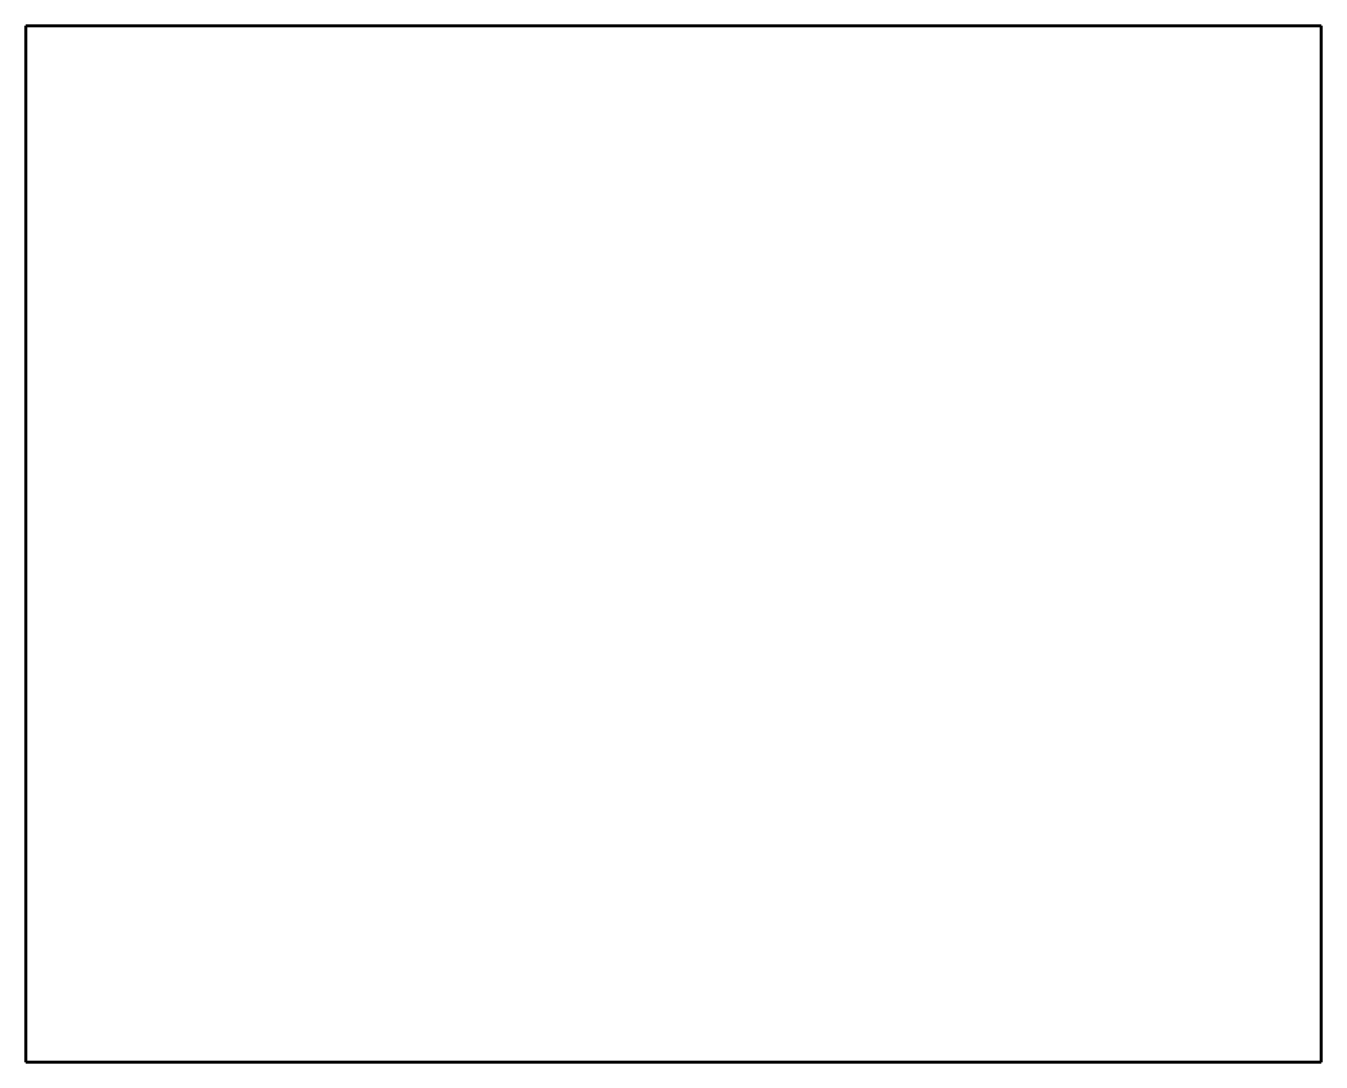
# Model space of a CAD drawing. Header units: millimetres. Extents: x -26.4 to -21.4, y 397.59 to 401.59.
import ezdxf

# ---------------------------------------------------------------- set-up
doc = ezdxf.new("R2010")
doc.units = ezdxf.units.MM
doc.linetypes.add('K5LT_BASIC', pattern=[0])

msp = doc.modelspace()

# ---------------------------------------------------------------- linework, layer by layer
at = {"color": 150, "linetype": 'K5LT_BASIC', "lineweight": 60, "true_color": 0x0080ff}
for p, q in [((-26.396, 401.5936), (-26.396, 397.5936)), ((-26.396, 401.5936), (-21.396, 401.5936)), ((-21.396, 401.5936), (-21.396, 397.5936)), ((-26.396, 397.5936), (-21.396, 397.5936))]:
    msp.add_line(p, q, dxfattribs=at)

doc.saveas('drawing.dxf')
